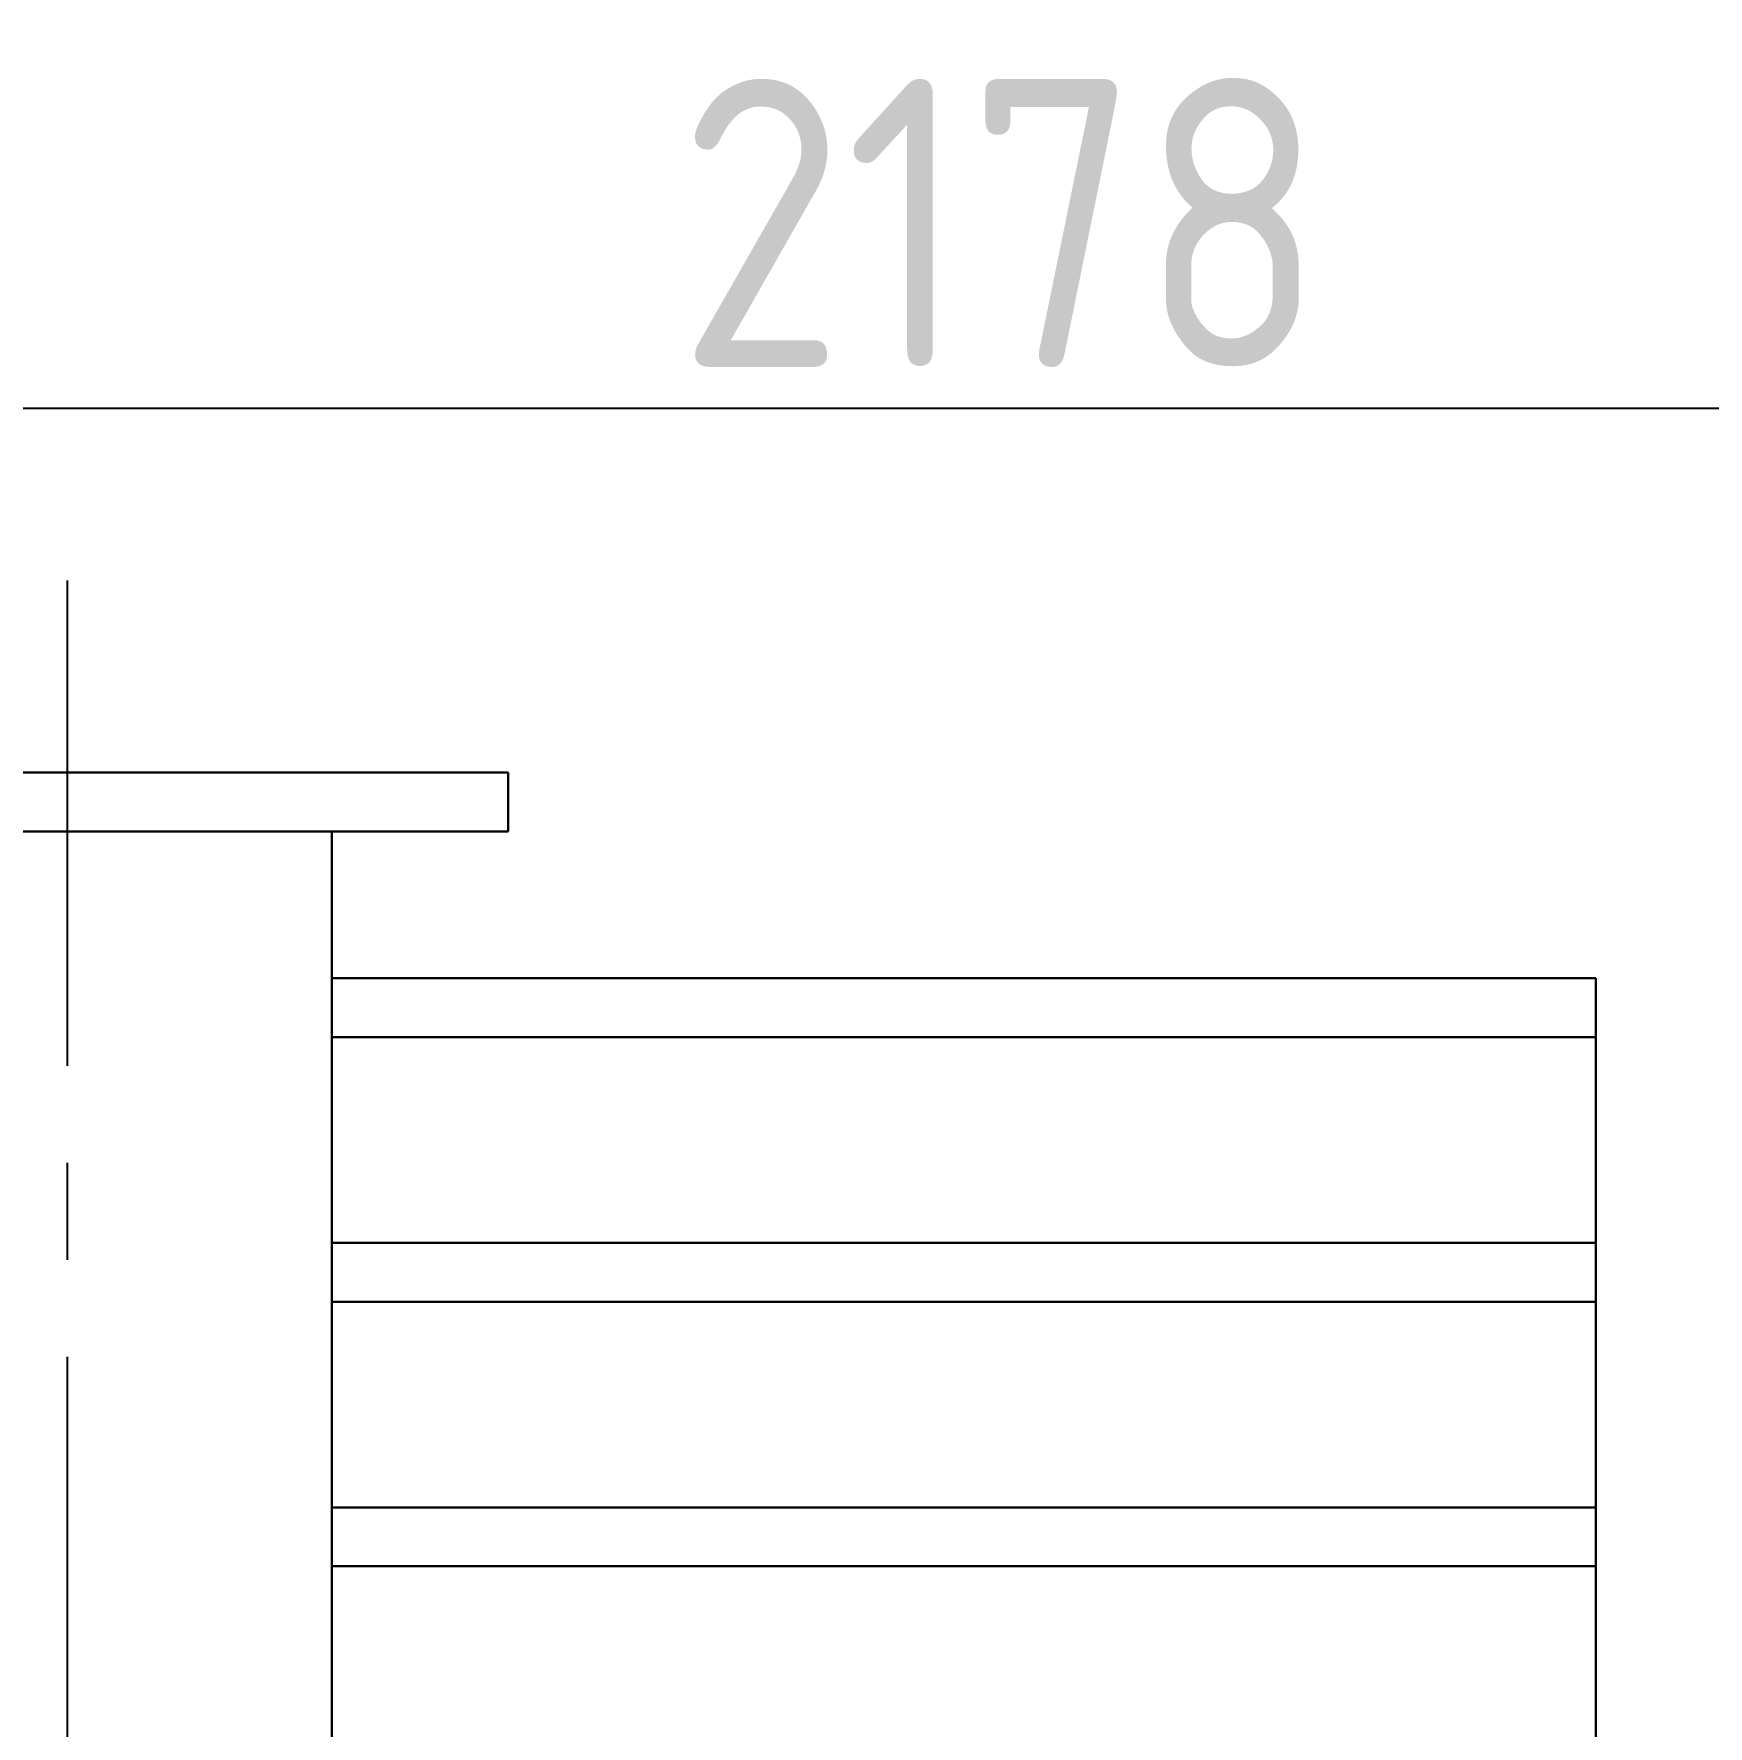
# Model space of a CAD drawing. Header units: millimetres. Extents: x 88585 to 99951, y -167251 to -159927.
# Drawn here: x 90740.9 to 91025.7, y -163792.9 to -163505.1 of the extents above; entities that cross this region are included whole.
import ezdxf

# ---------------------------------------------------------------- set-up
doc = ezdxf.new("R2010")
doc.units = ezdxf.units.MM
doc.header["$LTSCALE"] = 13
doc.linetypes.add('CENTERX2', pattern=[101.6, 63.5, -12.7, 12.7, -12.7])
doc.layers.add('1', color=4, linetype='Continuous')
doc.layers.add('标注、文本', color=3, linetype='Continuous', lineweight=25)
doc.styles.get("Standard").update_dxf_attribs({"font": 'gbenor.shx', "bigfont": 'gbcbig.shx'})
doc.dimstyles.new('1-15', dxfattribs={"dimscale": 14, "dimtxt": 3.5, "dimasz": 2, "dimexe": 1.5, "dimexo": 0.5, "dimgap": 0.5, "dimtad": 1, "dimtoh": 1, "dimdec": 1, "dimdsep": 46, "dimtxsty": 'Standard', "dimcen": 2.5, "dimclrd": 3, "dimclre": 3, "dimclrt": 3, "dimadec": 0, "dimazin": 2, "dimtfac": 1, "dimtdec": 1, "dimtmove": 0, "dimatfit": 2, "dimfxl": 1, "dimarcsym": 0})

# ---------------------------------------------------------------- blocks, each defined once
blk = doc.blocks.new('A$C43ED4F5E')
at = {"layer": '1', "color": 1, "linetype": 'CENTERX2', "lineweight": -3, "ltscale": 0.1}
blk.add_line((840, 991.39), (840, 0), dxfattribs=at)
blk.add_line((840, 991.39), (840, 0), dxfattribs=at)
blk.add_line((840, 991.39), (840, 0), dxfattribs=at)
blk.add_line((840, 991.39), (840, 0), dxfattribs=at)
at = {"layer": '1', "ltscale": 5}
for p, q in [((915, 958.71), (765, 958.71)), ((915, 958.71), (765, 958.71)), ((915, 948.71), (915, 958.71)), ((915, 948.71), (915, 958.71)), ((765, 948.71), (915, 948.71)), ((765, 948.71), (915, 948.71)), ((885, 33.71), (885, 948.71)), ((885, 33.71), (885, 948.71)), ((1100, 923.71), (885, 923.71)), ((1100, 923.71), (885, 923.71)), ((1100, 923.71), (885, 923.71)), ((1100, 923.71), (885, 923.71)), ((1100, 923.71), (885, 923.71)), ((1100, 923.71), (885, 923.71)), ((1100, 923.71), (885, 923.71)), ((1100, 923.71), (885, 923.71)), ((1100, 923.71), (885, 923.71)), ((1100, 923.71), (885, 923.71)), ((1100, 923.71), (885, 923.71)), ((1100, 923.71), (885, 923.71)), ((1100, 923.71), (885, 923.71)), ((1100, 923.71), (885, 923.71)), ((1100, 923.71), (885, 923.71)), ((1100, 923.71), (885, 923.71)), ((1100, 923.71), (885, 923.71)), ((1100, 923.71), (885, 923.71)), ((1100, 923.71), (885, 923.71)), ((1100, 923.71), (885, 923.71)), ((1100, 923.71), (885, 923.71)), ((1100, 923.71), (885, 923.71)), ((1100, 923.71), (885, 923.71)), ((1100, 923.71), (885, 923.71)), ((1100, 923.71), (885, 923.71)), ((1100, 923.71), (885, 923.71)), ((1100, 923.71), (885, 923.71)), ((1100, 923.71), (885, 923.71)), ((1100, 923.71), (885, 923.71)), ((1100, 923.71), (885, 923.71)), ((1100, 923.71), (885, 923.71)), ((1100, 923.71), (885, 923.71)), ((1100, 923.71), (885, 923.71)), ((1100, 923.71), (885, 923.71)), ((1100, 923.71), (885, 923.71)), ((1100, 923.71), (885, 923.71)), ((1100, 923.71), (885, 923.71)), ((1100, 923.71), (885, 923.71)), ((1100, 923.71), (885, 923.71)), ((1100, 923.71), (885, 923.71)), ((1100, 923.71), (885, 923.71)), ((1100, 923.71), (885, 923.71)), ((1100, 923.71), (885, 923.71)), ((1100, 923.71), (885, 923.71)), ((1100, 923.71), (885, 923.71)), ((1100, 923.71), (885, 923.71)), ((1100, 923.71), (885, 923.71)), ((1100, 923.71), (885, 923.71)), ((1100, 923.71), (885, 923.71)), ((1100, 923.71), (885, 923.71)), ((1100, 923.71), (885, 923.71)), ((1100, 923.71), (885, 923.71)), ((1100, 923.71), (885, 923.71)), ((1100, 923.71), (885, 923.71)), ((1100, 923.71), (885, 923.71)), ((1100, 923.71), (885, 923.71)), ((1100, 923.71), (885, 923.71)), ((1100, 923.71), (885, 923.71)), ((1100, 923.71), (885, 923.71)), ((1100, 923.71), (885, 923.71)), ((1100, 923.71), (885, 923.71)), ((1100, 923.71), (885, 923.71)), ((1100, 923.71), (885, 923.71)), ((1100, 923.71), (885, 923.71)), ((1100, 923.71), (885, 923.71)), ((1100, 923.71), (885, 923.71)), ((1100, 923.71), (885, 923.71)), ((1100, 923.71), (885, 923.71)), ((1100, 923.71), (885, 923.71)), ((1100, 923.71), (885, 923.71)), ((1100, 923.71), (885, 923.71)), ((1100, 923.71), (885, 923.71)), ((1100, 923.71), (885, 923.71)), ((1100, 923.71), (885, 923.71)), ((1100, 923.71), (885, 923.71)), ((1100, 923.71), (885, 923.71)), ((1100, 923.71), (885, 923.71)), ((1100, 923.71), (885, 923.71)), ((1100, 923.71), (885, 923.71)), ((1100, 923.71), (885, 923.71)), ((1100, 923.71), (885, 923.71)), ((1100, 923.71), (885, 923.71)), ((1100, 923.71), (885, 923.71)), ((1100, 923.71), (885, 923.71)), ((1100, 923.71), (885, 923.71)), ((1100, 923.71), (885, 923.71)), ((1100, 923.71), (885, 923.71)), ((1100, 923.71), (885, 923.71)), ((1100, 923.71), (885, 923.71)), ((1100, 923.71), (885, 923.71)), ((1100, 923.71), (885, 923.71)), ((1100, 923.71), (885, 923.71)), ((1100, 923.71), (885, 923.71)), ((1100, 923.71), (885, 923.71)), ((1100, 923.71), (885, 923.71)), ((1100, 923.71), (885, 923.71)), ((1100, 923.71), (885, 923.71)), ((1100, 923.71), (885, 923.71)), ((1100, 923.71), (885, 923.71)), ((1100, 923.71), (885, 923.71)), ((1100, 923.71), (885, 923.71)), ((1100, 923.71), (885, 923.71)), ((1100, 923.71), (885, 923.71)), ((1100, 923.71), (885, 923.71)), ((1100, 923.71), (885, 923.71)), ((1100, 923.71), (885, 923.71)), ((1100, 923.71), (885, 923.71)), ((1100, 923.71), (885, 923.71)), ((1100, 923.71), (885, 923.71)), ((1100, 923.71), (885, 923.71)), ((1100, 923.71), (885, 923.71)), ((1100, 923.71), (885, 923.71)), ((1100, 923.71), (885, 923.71)), ((1100, 923.71), (885, 923.71)), ((1100, 923.71), (885, 923.71)), ((1100, 923.71), (885, 923.71)), ((1100, 923.71), (885, 923.71)), ((1100, 923.71), (885, 923.71)), ((1100, 923.71), (885, 923.71)), ((1100, 923.71), (885, 923.71)), ((1100, 923.71), (885, 923.71)), ((1100, 923.71), (885, 923.71)), ((1100, 923.71), (885, 923.71)), ((1100, 923.71), (885, 923.71)), ((1100, 923.71), (885, 923.71)), ((1100, 923.71), (885, 923.71)), ((1100, 923.71), (885, 923.71)), ((1100, 923.71), (885, 923.71)), ((1100, 923.71), (885, 923.71)), ((1100, 923.71), (885, 923.71)), ((1100, 923.71), (885, 923.71)), ((1100, 923.71), (885, 923.71)), ((1100, 923.71), (885, 923.71)), ((1100, 923.71), (885, 923.71)), ((1100, 923.71), (885, 923.71)), ((1100, 923.71), (885, 923.71)), ((1100, 923.71), (885, 923.71)), ((1100, 923.71), (885, 923.71)), ((1100, 923.71), (885, 923.71)), ((1100, 923.71), (885, 923.71)), ((1100, 923.71), (885, 923.71)), ((1100, 923.71), (885, 923.71)), ((1100, 923.71), (885, 923.71)), ((1100, 923.71), (885, 923.71)), ((1100, 923.71), (885, 923.71)), ((1100, 923.71), (885, 923.71)), ((1100, 923.71), (885, 923.71)), ((1100, 923.71), (885, 923.71)), ((1100, 923.71), (885, 923.71)), ((1100, 923.71), (885, 923.71)), ((1100, 923.71), (885, 923.71)), ((1100, 923.71), (885, 923.71)), ((1100, 923.71), (885, 923.71)), ((1100, 923.71), (885, 923.71)), ((1100, 923.71), (885, 923.71)), ((1100, 923.71), (885, 923.71)), ((1100, 923.71), (885, 923.71)), ((1100, 923.71), (885, 923.71)), ((1100, 923.71), (885, 923.71)), ((1100, 923.71), (885, 923.71)), ((1100, 103.71), (1100, 923.71)), ((1100, 103.71), (1100, 923.71)), ((1100, 913.71), (885, 913.71)), ((1100, 913.71), (885, 913.71)), ((1100, 913.71), (885, 913.71)), ((1100, 913.71), (885, 913.71)), ((1100, 913.71), (885, 913.71)), ((1100, 913.71), (885, 913.71)), ((1100, 913.71), (885, 913.71)), ((1100, 913.71), (885, 913.71)), ((1100, 913.71), (885, 913.71)), ((1100, 913.71), (885, 913.71)), ((1100, 913.71), (885, 913.71)), ((1100, 913.71), (885, 913.71)), ((1100, 913.71), (885, 913.71)), ((1100, 913.71), (885, 913.71)), ((1100, 913.71), (885, 913.71)), ((1100, 913.71), (885, 913.71)), ((1100, 913.71), (885, 913.71)), ((1100, 913.71), (885, 913.71)), ((1100, 913.71), (885, 913.71)), ((1100, 913.71), (885, 913.71)), ((1100, 913.71), (885, 913.71)), ((1100, 913.71), (885, 913.71)), ((1100, 913.71), (885, 913.71)), ((1100, 913.71), (885, 913.71)), ((1100, 913.71), (885, 913.71)), ((1100, 913.71), (885, 913.71)), ((1100, 913.71), (885, 913.71)), ((1100, 913.71), (885, 913.71)), ((1100, 913.71), (885, 913.71)), ((1100, 913.71), (885, 913.71)), ((1100, 913.71), (885, 913.71)), ((1100, 913.71), (885, 913.71)), ((1100, 913.71), (885, 913.71)), ((1100, 913.71), (885, 913.71)), ((1100, 913.71), (885, 913.71)), ((1100, 913.71), (885, 913.71)), ((1100, 913.71), (885, 913.71)), ((1100, 913.71), (885, 913.71)), ((1100, 913.71), (885, 913.71)), ((1100, 913.71), (885, 913.71)), ((1100, 913.71), (885, 913.71)), ((1100, 913.71), (885, 913.71)), ((1100, 913.71), (885, 913.71)), ((1100, 913.71), (885, 913.71)), ((1100, 913.71), (885, 913.71)), ((1100, 913.71), (885, 913.71)), ((1100, 913.71), (885, 913.71)), ((1100, 913.71), (885, 913.71)), ((1100, 913.71), (885, 913.71)), ((1100, 913.71), (885, 913.71)), ((1100, 913.71), (885, 913.71)), ((1100, 913.71), (885, 913.71)), ((1100, 913.71), (885, 913.71)), ((1100, 913.71), (885, 913.71)), ((1100, 913.71), (885, 913.71)), ((1100, 913.71), (885, 913.71)), ((1100, 913.71), (885, 913.71)), ((1100, 913.71), (885, 913.71)), ((1100, 913.71), (885, 913.71)), ((1100, 913.71), (885, 913.71)), ((1100, 913.71), (885, 913.71)), ((1100, 913.71), (885, 913.71)), ((1100, 913.71), (885, 913.71)), ((1100, 913.71), (885, 913.71)), ((1100, 913.71), (885, 913.71)), ((1100, 913.71), (885, 913.71)), ((1100, 913.71), (885, 913.71)), ((1100, 913.71), (885, 913.71)), ((1100, 913.71), (885, 913.71)), ((1100, 913.71), (885, 913.71)), ((1100, 913.71), (885, 913.71)), ((1100, 913.71), (885, 913.71)), ((1100, 913.71), (885, 913.71)), ((1100, 913.71), (885, 913.71)), ((1100, 913.71), (885, 913.71)), ((1100, 913.71), (885, 913.71)), ((1100, 913.71), (885, 913.71)), ((1100, 913.71), (885, 913.71)), ((1100, 913.71), (885, 913.71)), ((1100, 913.71), (885, 913.71)), ((1100, 913.71), (885, 913.71)), ((1100, 913.71), (885, 913.71)), ((1100, 913.71), (885, 913.71)), ((1100, 913.71), (885, 913.71)), ((1100, 913.71), (885, 913.71)), ((1100, 913.71), (885, 913.71)), ((1100, 913.71), (885, 913.71)), ((1100, 913.71), (885, 913.71)), ((1100, 913.71), (885, 913.71)), ((1100, 913.71), (885, 913.71)), ((1100, 913.71), (885, 913.71)), ((1100, 913.71), (885, 913.71)), ((1100, 913.71), (885, 913.71)), ((1100, 913.71), (885, 913.71)), ((1100, 913.71), (885, 913.71)), ((1100, 913.71), (885, 913.71)), ((1100, 913.71), (885, 913.71)), ((1100, 913.71), (885, 913.71)), ((1100, 913.71), (885, 913.71)), ((1100, 913.71), (885, 913.71)), ((1100, 913.71), (885, 913.71)), ((1100, 913.71), (885, 913.71)), ((1100, 913.71), (885, 913.71)), ((1100, 913.71), (885, 913.71)), ((1100, 913.71), (885, 913.71)), ((1100, 913.71), (885, 913.71)), ((1100, 913.71), (885, 913.71)), ((1100, 913.71), (885, 913.71)), ((1100, 913.71), (885, 913.71)), ((1100, 913.71), (885, 913.71)), ((1100, 913.71), (885, 913.71)), ((1100, 913.71), (885, 913.71)), ((1100, 913.71), (885, 913.71)), ((1100, 913.71), (885, 913.71)), ((1100, 913.71), (885, 913.71)), ((1100, 913.71), (885, 913.71)), ((1100, 913.71), (885, 913.71)), ((1100, 913.71), (885, 913.71)), ((1100, 913.71), (885, 913.71)), ((1100, 913.71), (885, 913.71)), ((1100, 878.71), (885, 878.71)), ((1100, 878.71), (885, 878.71)), ((1100, 878.71), (885, 878.71)), ((1100, 878.71), (885, 878.71)), ((1100, 878.71), (885, 878.71)), ((1100, 878.71), (885, 878.71)), ((1100, 878.71), (885, 878.71)), ((1100, 878.71), (885, 878.71)), ((1100, 878.71), (885, 878.71)), ((1100, 878.71), (885, 878.71)), ((1100, 878.71), (885, 878.71)), ((1100, 878.71), (885, 878.71)), ((1100, 878.71), (885, 878.71)), ((1100, 878.71), (885, 878.71)), ((1100, 878.71), (885, 878.71)), ((1100, 878.71), (885, 878.71)), ((1100, 878.71), (885, 878.71)), ((1100, 878.71), (885, 878.71)), ((1100, 878.71), (885, 878.71)), ((1100, 878.71), (885, 878.71)), ((1100, 878.71), (885, 878.71)), ((1100, 878.71), (885, 878.71)), ((1100, 878.71), (885, 878.71)), ((1100, 878.71), (885, 878.71)), ((1100, 878.71), (885, 878.71)), ((1100, 878.71), (885, 878.71)), ((1100, 878.71), (885, 878.71)), ((1100, 878.71), (885, 878.71)), ((1100, 878.71), (885, 878.71)), ((1100, 878.71), (885, 878.71)), ((1100, 878.71), (885, 878.71)), ((1100, 878.71), (885, 878.71)), ((1100, 868.71), (885, 868.71)), ((1100, 868.71), (885, 868.71)), ((1100, 868.71), (885, 868.71)), ((1100, 868.71), (885, 868.71)), ((1100, 868.71), (885, 868.71)), ((1100, 868.71), (885, 868.71)), ((1100, 868.71), (885, 868.71)), ((1100, 868.71), (885, 868.71)), ((1100, 868.71), (885, 868.71)), ((1100, 868.71), (885, 868.71)), ((1100, 868.71), (885, 868.71)), ((1100, 868.71), (885, 868.71)), ((1100, 868.71), (885, 868.71)), ((1100, 868.71), (885, 868.71)), ((1100, 868.71), (885, 868.71)), ((1100, 868.71), (885, 868.71)), ((1100, 868.71), (885, 868.71)), ((1100, 868.71), (885, 868.71)), ((1100, 868.71), (885, 868.71)), ((1100, 868.71), (885, 868.71)), ((1100, 868.71), (885, 868.71)), ((1100, 868.71), (885, 868.71)), ((1100, 868.71), (885, 868.71)), ((1100, 868.71), (885, 868.71)), ((1100, 833.71), (885, 833.71)), ((1100, 833.71), (885, 833.71)), ((1100, 833.71), (885, 833.71)), ((1100, 833.71), (885, 833.71)), ((1100, 833.71), (885, 833.71)), ((1100, 833.71), (885, 833.71)), ((1100, 833.71), (885, 833.71)), ((1100, 833.71), (885, 833.71)), ((1100, 833.71), (885, 833.71)), ((1100, 833.71), (885, 833.71)), ((1100, 833.71), (885, 833.71)), ((1100, 833.71), (885, 833.71)), ((1100, 833.71), (885, 833.71)), ((1100, 833.71), (885, 833.71)), ((1100, 833.71), (885, 833.71)), ((1100, 833.71), (885, 833.71)), ((1100, 833.71), (885, 833.71)), ((1100, 833.71), (885, 833.71)), ((1100, 833.71), (885, 833.71)), ((1100, 833.71), (885, 833.71)), ((1100, 833.71), (885, 833.71)), ((1100, 833.71), (885, 833.71)), ((1100, 833.71), (885, 833.71)), ((1100, 833.71), (885, 833.71)), ((1100, 833.71), (885, 833.71)), ((1100, 833.71), (885, 833.71)), ((1100, 833.71), (885, 833.71)), ((1100, 833.71), (885, 833.71)), ((1100, 833.71), (885, 833.71)), ((1100, 833.71), (885, 833.71)), ((1100, 833.71), (885, 833.71)), ((1100, 833.71), (885, 833.71)), ((1100, 823.71), (885, 823.71)), ((1100, 823.71), (885, 823.71)), ((1100, 823.71), (885, 823.71)), ((1100, 823.71), (885, 823.71)), ((1100, 823.71), (885, 823.71)), ((1100, 823.71), (885, 823.71)), ((1100, 823.71), (885, 823.71)), ((1100, 823.71), (885, 823.71)), ((1100, 823.71), (885, 823.71)), ((1100, 823.71), (885, 823.71)), ((1100, 823.71), (885, 823.71)), ((1100, 823.71), (885, 823.71)), ((1100, 823.71), (885, 823.71)), ((1100, 823.71), (885, 823.71)), ((1100, 823.71), (885, 823.71)), ((1100, 823.71), (885, 823.71)), ((1100, 823.71), (885, 823.71)), ((1100, 823.71), (885, 823.71)), ((1100, 823.71), (885, 823.71)), ((1100, 823.71), (885, 823.71)), ((1100, 823.71), (885, 823.71)), ((1100, 823.71), (885, 823.71)), ((1100, 823.71), (885, 823.71)), ((1100, 823.71), (885, 823.71))]:
    blk.add_line(p, q, dxfattribs=at)
at = {"layer": '标注、文本', "color": 4, "lineweight": 30}
for p, q in [((915, 958.71), (765, 958.71)), ((915, 958.71), (765, 958.71)), ((915, 948.71), (915, 958.71)), ((915, 948.71), (915, 958.71)), ((765, 948.71), (915, 948.71)), ((765, 948.71), (915, 948.71)), ((885, 33.71), (885, 948.71)), ((885, 33.71), (885, 948.71)), ((1100, 923.71), (885, 923.71)), ((1100, 923.71), (885, 923.71)), ((1100, 923.71), (885, 923.71)), ((1100, 923.71), (885, 923.71)), ((1100, 923.71), (885, 923.71)), ((1100, 923.71), (885, 923.71)), ((1100, 923.71), (885, 923.71)), ((1100, 923.71), (885, 923.71)), ((1100, 923.71), (885, 923.71)), ((1100, 923.71), (885, 923.71)), ((1100, 923.71), (885, 923.71)), ((1100, 923.71), (885, 923.71)), ((1100, 923.71), (885, 923.71)), ((1100, 923.71), (885, 923.71)), ((1100, 923.71), (885, 923.71)), ((1100, 923.71), (885, 923.71)), ((1100, 923.71), (885, 923.71)), ((1100, 923.71), (885, 923.71)), ((1100, 923.71), (885, 923.71)), ((1100, 923.71), (885, 923.71)), ((1100, 923.71), (885, 923.71)), ((1100, 923.71), (885, 923.71)), ((1100, 923.71), (885, 923.71)), ((1100, 923.71), (885, 923.71)), ((1100, 923.71), (885, 923.71)), ((1100, 923.71), (885, 923.71)), ((1100, 923.71), (885, 923.71)), ((1100, 923.71), (885, 923.71)), ((1100, 923.71), (885, 923.71)), ((1100, 923.71), (885, 923.71)), ((1100, 923.71), (885, 923.71)), ((1100, 923.71), (885, 923.71)), ((1100, 923.71), (885, 923.71)), ((1100, 923.71), (885, 923.71)), ((1100, 923.71), (885, 923.71)), ((1100, 923.71), (885, 923.71)), ((1100, 923.71), (885, 923.71)), ((1100, 923.71), (885, 923.71)), ((1100, 923.71), (885, 923.71)), ((1100, 923.71), (885, 923.71)), ((1100, 923.71), (885, 923.71)), ((1100, 923.71), (885, 923.71)), ((1100, 923.71), (885, 923.71)), ((1100, 923.71), (885, 923.71)), ((1100, 923.71), (885, 923.71)), ((1100, 923.71), (885, 923.71)), ((1100, 923.71), (885, 923.71)), ((1100, 923.71), (885, 923.71)), ((1100, 923.71), (885, 923.71)), ((1100, 923.71), (885, 923.71)), ((1100, 923.71), (885, 923.71)), ((1100, 923.71), (885, 923.71)), ((1100, 923.71), (885, 923.71)), ((1100, 923.71), (885, 923.71)), ((1100, 923.71), (885, 923.71)), ((1100, 923.71), (885, 923.71)), ((1100, 923.71), (885, 923.71)), ((1100, 923.71), (885, 923.71)), ((1100, 923.71), (885, 923.71)), ((1100, 923.71), (885, 923.71)), ((1100, 923.71), (885, 923.71)), ((1100, 923.71), (885, 923.71)), ((1100, 923.71), (885, 923.71)), ((1100, 923.71), (885, 923.71)), ((1100, 923.71), (885, 923.71)), ((1100, 923.71), (885, 923.71)), ((1100, 923.71), (885, 923.71)), ((1100, 923.71), (885, 923.71)), ((1100, 923.71), (885, 923.71)), ((1100, 923.71), (885, 923.71)), ((1100, 923.71), (885, 923.71)), ((1100, 923.71), (885, 923.71)), ((1100, 923.71), (885, 923.71)), ((1100, 923.71), (885, 923.71)), ((1100, 923.71), (885, 923.71)), ((1100, 923.71), (885, 923.71)), ((1100, 923.71), (885, 923.71)), ((1100, 923.71), (885, 923.71)), ((1100, 923.71), (885, 923.71)), ((1100, 923.71), (885, 923.71)), ((1100, 923.71), (885, 923.71)), ((1100, 923.71), (885, 923.71)), ((1100, 923.71), (885, 923.71)), ((1100, 923.71), (885, 923.71)), ((1100, 923.71), (885, 923.71)), ((1100, 923.71), (885, 923.71)), ((1100, 923.71), (885, 923.71)), ((1100, 923.71), (885, 923.71)), ((1100, 923.71), (885, 923.71)), ((1100, 923.71), (885, 923.71)), ((1100, 923.71), (885, 923.71)), ((1100, 923.71), (885, 923.71)), ((1100, 923.71), (885, 923.71)), ((1100, 923.71), (885, 923.71)), ((1100, 923.71), (885, 923.71)), ((1100, 923.71), (885, 923.71)), ((1100, 923.71), (885, 923.71)), ((1100, 923.71), (885, 923.71)), ((1100, 923.71), (885, 923.71)), ((1100, 923.71), (885, 923.71)), ((1100, 923.71), (885, 923.71)), ((1100, 923.71), (885, 923.71)), ((1100, 923.71), (885, 923.71)), ((1100, 923.71), (885, 923.71)), ((1100, 923.71), (885, 923.71)), ((1100, 923.71), (885, 923.71)), ((1100, 923.71), (885, 923.71)), ((1100, 923.71), (885, 923.71)), ((1100, 923.71), (885, 923.71)), ((1100, 923.71), (885, 923.71)), ((1100, 923.71), (885, 923.71)), ((1100, 923.71), (885, 923.71)), ((1100, 923.71), (885, 923.71)), ((1100, 923.71), (885, 923.71)), ((1100, 923.71), (885, 923.71)), ((1100, 923.71), (885, 923.71)), ((1100, 923.71), (885, 923.71)), ((1100, 923.71), (885, 923.71)), ((1100, 923.71), (885, 923.71)), ((1100, 923.71), (885, 923.71)), ((1100, 923.71), (885, 923.71)), ((1100, 923.71), (885, 923.71)), ((1100, 923.71), (885, 923.71)), ((1100, 923.71), (885, 923.71)), ((1100, 923.71), (885, 923.71)), ((1100, 923.71), (885, 923.71)), ((1100, 923.71), (885, 923.71)), ((1100, 923.71), (885, 923.71)), ((1100, 923.71), (885, 923.71)), ((1100, 923.71), (885, 923.71)), ((1100, 923.71), (885, 923.71)), ((1100, 923.71), (885, 923.71)), ((1100, 923.71), (885, 923.71)), ((1100, 923.71), (885, 923.71)), ((1100, 923.71), (885, 923.71)), ((1100, 923.71), (885, 923.71)), ((1100, 923.71), (885, 923.71)), ((1100, 923.71), (885, 923.71)), ((1100, 923.71), (885, 923.71)), ((1100, 923.71), (885, 923.71)), ((1100, 923.71), (885, 923.71)), ((1100, 923.71), (885, 923.71)), ((1100, 923.71), (885, 923.71)), ((1100, 923.71), (885, 923.71)), ((1100, 923.71), (885, 923.71)), ((1100, 923.71), (885, 923.71)), ((1100, 923.71), (885, 923.71)), ((1100, 923.71), (885, 923.71)), ((1100, 923.71), (885, 923.71)), ((1100, 923.71), (885, 923.71)), ((1100, 923.71), (885, 923.71)), ((1100, 923.71), (885, 923.71)), ((1100, 923.71), (885, 923.71)), ((1100, 923.71), (885, 923.71)), ((1100, 923.71), (885, 923.71)), ((1100, 923.71), (885, 923.71)), ((1100, 923.71), (885, 923.71)), ((1100, 923.71), (885, 923.71)), ((1100, 923.71), (885, 923.71)), ((1100, 923.71), (885, 923.71)), ((1100, 103.71), (1100, 923.71)), ((1100, 103.71), (1100, 923.71)), ((1100, 913.71), (885, 913.71)), ((1100, 913.71), (885, 913.71)), ((1100, 913.71), (885, 913.71)), ((1100, 913.71), (885, 913.71)), ((1100, 913.71), (885, 913.71)), ((1100, 913.71), (885, 913.71)), ((1100, 913.71), (885, 913.71)), ((1100, 913.71), (885, 913.71)), ((1100, 913.71), (885, 913.71)), ((1100, 913.71), (885, 913.71)), ((1100, 913.71), (885, 913.71)), ((1100, 913.71), (885, 913.71)), ((1100, 913.71), (885, 913.71)), ((1100, 913.71), (885, 913.71)), ((1100, 913.71), (885, 913.71)), ((1100, 913.71), (885, 913.71)), ((1100, 913.71), (885, 913.71)), ((1100, 913.71), (885, 913.71)), ((1100, 913.71), (885, 913.71)), ((1100, 913.71), (885, 913.71)), ((1100, 913.71), (885, 913.71)), ((1100, 913.71), (885, 913.71)), ((1100, 913.71), (885, 913.71)), ((1100, 913.71), (885, 913.71)), ((1100, 913.71), (885, 913.71)), ((1100, 913.71), (885, 913.71)), ((1100, 913.71), (885, 913.71)), ((1100, 913.71), (885, 913.71)), ((1100, 913.71), (885, 913.71)), ((1100, 913.71), (885, 913.71)), ((1100, 913.71), (885, 913.71)), ((1100, 913.71), (885, 913.71)), ((1100, 913.71), (885, 913.71)), ((1100, 913.71), (885, 913.71)), ((1100, 913.71), (885, 913.71)), ((1100, 913.71), (885, 913.71)), ((1100, 913.71), (885, 913.71)), ((1100, 913.71), (885, 913.71)), ((1100, 913.71), (885, 913.71)), ((1100, 913.71), (885, 913.71)), ((1100, 913.71), (885, 913.71)), ((1100, 913.71), (885, 913.71)), ((1100, 913.71), (885, 913.71)), ((1100, 913.71), (885, 913.71)), ((1100, 913.71), (885, 913.71)), ((1100, 913.71), (885, 913.71)), ((1100, 913.71), (885, 913.71)), ((1100, 913.71), (885, 913.71)), ((1100, 913.71), (885, 913.71)), ((1100, 913.71), (885, 913.71)), ((1100, 913.71), (885, 913.71)), ((1100, 913.71), (885, 913.71)), ((1100, 913.71), (885, 913.71)), ((1100, 913.71), (885, 913.71)), ((1100, 913.71), (885, 913.71)), ((1100, 913.71), (885, 913.71)), ((1100, 913.71), (885, 913.71)), ((1100, 913.71), (885, 913.71)), ((1100, 913.71), (885, 913.71)), ((1100, 913.71), (885, 913.71)), ((1100, 913.71), (885, 913.71)), ((1100, 913.71), (885, 913.71)), ((1100, 913.71), (885, 913.71)), ((1100, 913.71), (885, 913.71)), ((1100, 913.71), (885, 913.71)), ((1100, 913.71), (885, 913.71)), ((1100, 913.71), (885, 913.71)), ((1100, 913.71), (885, 913.71)), ((1100, 913.71), (885, 913.71)), ((1100, 913.71), (885, 913.71)), ((1100, 913.71), (885, 913.71)), ((1100, 913.71), (885, 913.71)), ((1100, 913.71), (885, 913.71)), ((1100, 913.71), (885, 913.71)), ((1100, 913.71), (885, 913.71)), ((1100, 913.71), (885, 913.71)), ((1100, 913.71), (885, 913.71)), ((1100, 913.71), (885, 913.71)), ((1100, 913.71), (885, 913.71)), ((1100, 913.71), (885, 913.71)), ((1100, 913.71), (885, 913.71)), ((1100, 913.71), (885, 913.71)), ((1100, 913.71), (885, 913.71)), ((1100, 913.71), (885, 913.71)), ((1100, 913.71), (885, 913.71)), ((1100, 913.71), (885, 913.71)), ((1100, 913.71), (885, 913.71)), ((1100, 913.71), (885, 913.71)), ((1100, 913.71), (885, 913.71)), ((1100, 913.71), (885, 913.71)), ((1100, 913.71), (885, 913.71)), ((1100, 913.71), (885, 913.71)), ((1100, 913.71), (885, 913.71)), ((1100, 913.71), (885, 913.71)), ((1100, 913.71), (885, 913.71)), ((1100, 913.71), (885, 913.71)), ((1100, 913.71), (885, 913.71)), ((1100, 913.71), (885, 913.71)), ((1100, 913.71), (885, 913.71)), ((1100, 913.71), (885, 913.71)), ((1100, 913.71), (885, 913.71)), ((1100, 913.71), (885, 913.71)), ((1100, 913.71), (885, 913.71)), ((1100, 913.71), (885, 913.71)), ((1100, 913.71), (885, 913.71)), ((1100, 913.71), (885, 913.71)), ((1100, 913.71), (885, 913.71)), ((1100, 913.71), (885, 913.71)), ((1100, 913.71), (885, 913.71)), ((1100, 913.71), (885, 913.71)), ((1100, 913.71), (885, 913.71)), ((1100, 913.71), (885, 913.71)), ((1100, 913.71), (885, 913.71)), ((1100, 913.71), (885, 913.71)), ((1100, 913.71), (885, 913.71)), ((1100, 913.71), (885, 913.71)), ((1100, 913.71), (885, 913.71)), ((1100, 913.71), (885, 913.71)), ((1100, 913.71), (885, 913.71)), ((1100, 913.71), (885, 913.71)), ((1100, 878.71), (885, 878.71)), ((1100, 878.71), (885, 878.71)), ((1100, 878.71), (885, 878.71)), ((1100, 878.71), (885, 878.71)), ((1100, 878.71), (885, 878.71)), ((1100, 878.71), (885, 878.71)), ((1100, 878.71), (885, 878.71)), ((1100, 878.71), (885, 878.71)), ((1100, 878.71), (885, 878.71)), ((1100, 878.71), (885, 878.71)), ((1100, 878.71), (885, 878.71)), ((1100, 878.71), (885, 878.71)), ((1100, 878.71), (885, 878.71)), ((1100, 878.71), (885, 878.71)), ((1100, 878.71), (885, 878.71)), ((1100, 878.71), (885, 878.71)), ((1100, 878.71), (885, 878.71)), ((1100, 878.71), (885, 878.71)), ((1100, 878.71), (885, 878.71)), ((1100, 878.71), (885, 878.71)), ((1100, 878.71), (885, 878.71)), ((1100, 878.71), (885, 878.71)), ((1100, 878.71), (885, 878.71)), ((1100, 878.71), (885, 878.71)), ((1100, 878.71), (885, 878.71)), ((1100, 878.71), (885, 878.71)), ((1100, 878.71), (885, 878.71)), ((1100, 878.71), (885, 878.71)), ((1100, 878.71), (885, 878.71)), ((1100, 878.71), (885, 878.71)), ((1100, 878.71), (885, 878.71)), ((1100, 878.71), (885, 878.71)), ((1100, 868.71), (885, 868.71)), ((1100, 868.71), (885, 868.71)), ((1100, 868.71), (885, 868.71)), ((1100, 868.71), (885, 868.71)), ((1100, 868.71), (885, 868.71)), ((1100, 868.71), (885, 868.71)), ((1100, 868.71), (885, 868.71)), ((1100, 868.71), (885, 868.71)), ((1100, 868.71), (885, 868.71)), ((1100, 868.71), (885, 868.71)), ((1100, 868.71), (885, 868.71)), ((1100, 868.71), (885, 868.71)), ((1100, 868.71), (885, 868.71)), ((1100, 868.71), (885, 868.71)), ((1100, 868.71), (885, 868.71)), ((1100, 868.71), (885, 868.71)), ((1100, 868.71), (885, 868.71)), ((1100, 868.71), (885, 868.71)), ((1100, 868.71), (885, 868.71)), ((1100, 868.71), (885, 868.71)), ((1100, 868.71), (885, 868.71)), ((1100, 868.71), (885, 868.71)), ((1100, 868.71), (885, 868.71)), ((1100, 868.71), (885, 868.71)), ((1100, 833.71), (885, 833.71)), ((1100, 833.71), (885, 833.71)), ((1100, 833.71), (885, 833.71)), ((1100, 833.71), (885, 833.71)), ((1100, 833.71), (885, 833.71)), ((1100, 833.71), (885, 833.71)), ((1100, 833.71), (885, 833.71)), ((1100, 833.71), (885, 833.71)), ((1100, 833.71), (885, 833.71)), ((1100, 833.71), (885, 833.71)), ((1100, 833.71), (885, 833.71)), ((1100, 833.71), (885, 833.71)), ((1100, 833.71), (885, 833.71)), ((1100, 833.71), (885, 833.71)), ((1100, 833.71), (885, 833.71)), ((1100, 833.71), (885, 833.71)), ((1100, 833.71), (885, 833.71)), ((1100, 833.71), (885, 833.71)), ((1100, 833.71), (885, 833.71)), ((1100, 833.71), (885, 833.71)), ((1100, 833.71), (885, 833.71)), ((1100, 833.71), (885, 833.71)), ((1100, 833.71), (885, 833.71)), ((1100, 833.71), (885, 833.71)), ((1100, 833.71), (885, 833.71)), ((1100, 833.71), (885, 833.71)), ((1100, 833.71), (885, 833.71)), ((1100, 833.71), (885, 833.71)), ((1100, 833.71), (885, 833.71)), ((1100, 833.71), (885, 833.71)), ((1100, 833.71), (885, 833.71)), ((1100, 833.71), (885, 833.71)), ((1100, 823.71), (885, 823.71)), ((1100, 823.71), (885, 823.71)), ((1100, 823.71), (885, 823.71)), ((1100, 823.71), (885, 823.71)), ((1100, 823.71), (885, 823.71)), ((1100, 823.71), (885, 823.71)), ((1100, 823.71), (885, 823.71)), ((1100, 823.71), (885, 823.71)), ((1100, 823.71), (885, 823.71)), ((1100, 823.71), (885, 823.71)), ((1100, 823.71), (885, 823.71)), ((1100, 823.71), (885, 823.71)), ((1100, 823.71), (885, 823.71)), ((1100, 823.71), (885, 823.71)), ((1100, 823.71), (885, 823.71)), ((1100, 823.71), (885, 823.71)), ((1100, 823.71), (885, 823.71)), ((1100, 823.71), (885, 823.71)), ((1100, 823.71), (885, 823.71)), ((1100, 823.71), (885, 823.71)), ((1100, 823.71), (885, 823.71)), ((1100, 823.71), (885, 823.71)), ((1100, 823.71), (885, 823.71)), ((1100, 823.71), (885, 823.71))]:
    blk.add_line(p, q, dxfattribs=at)
blk = doc.blocks.new('*D859')
at = {"layer": 'Defpoints', "color": 0}
for p in [(91994.33, -163568.77), (91994.33, -163897.11), (89816.59, -165461.75)]:
    blk.add_point(p, dxfattribs=at)
at = {"layer": '标注、文本', "color": 3, "lineweight": -2}
for p, q in [((89816.59, -165454.75), (89816.59, -163547.77)), ((91994.33, -163890.11), (91994.33, -163547.77)), ((89844.59, -163568.77), (91966.33, -163568.77))]:
    blk.add_line(p, q, dxfattribs=at)
at = {"layer": '标注、文本', "color": 3}
for points in [[(89844.59, -163564.11), (89844.59, -163573.44), (89816.59, -163568.77)], [(91966.33, -163564.11), (91966.33, -163573.44), (91994.33, -163568.77)]]:
    blk.add_solid(points, dxfattribs=at)
at = {"layer": '标注、文本', "color": 3, "insert": (90905.46, -163537.27), "char_height": 49, "attachment_point": 5}
blk.add_mtext('2178', dxfattribs=at)

msp = doc.modelspace()

# ---------------------------------------------------------------- block references
at = {"layer": '标注、文本'}
msp.add_blockref('A$C43ED4F5E', (89906.59, -164589.46), dxfattribs=at)

# ---------------------------------------------------------------- dimensions: what is measured, and where the dimension line sits
dim = msp.add_linear_dim(base=(91994.331, -163568.772), p1=(89816.59, -165461.752), p2=(91994.331, -163897.113), dimstyle='1-15', override={"dimdec": 0}, dxfattribs=at)
dim.commit()
dim.dimension.update_dxf_attribs({"geometry": '*D859', "text_midpoint": (90905.461, -163537.272)})

doc.saveas('drawing.dxf')
